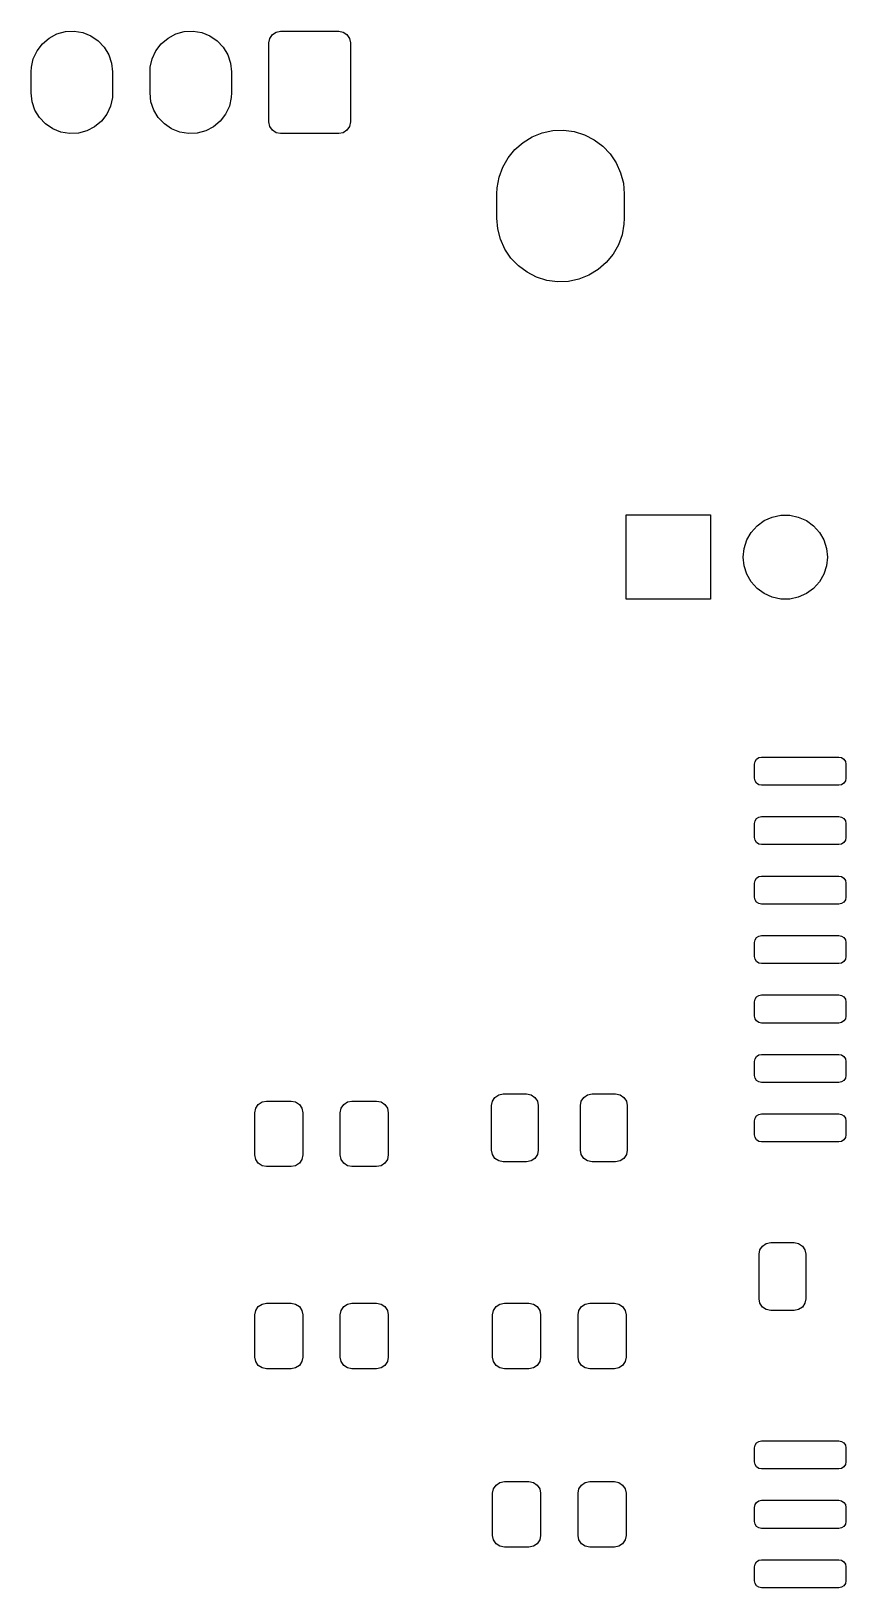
# Model space of a CAD drawing. Extents: x 57 to 241, y -129 to -56.
# Drawn here: x 148.99 to 166.39, y -93.14 to -59.88 of the extents above; entities that cross this region are included whole.
import ezdxf

# ---------------------------------------------------------------- set-up
doc = ezdxf.new("R2010")
doc.units = 0
doc.layers.add('BLACK', color=7, linetype='CONTINUOUS')

msp = doc.modelspace()

# ---------------------------------------------------------------- linework, layer by layer
at = {"layer": 'BLACK', "linetype": 'CONTINUOUS'}
for p, q in [((149.116, -60.3043), (149.23, -60.155)), ((149.23, -60.155), (149.374, -60.0337)), ((149.374, -60.0337), (149.54, -59.9461)), ((149.54, -59.9461), (149.721, -59.8962)), ((149.721, -59.8962), (149.909, -59.8864)), ((149.909, -59.8864), (150.094, -59.917)), ((150.094, -59.917), (150.268, -59.9868)), ((150.268, -59.9868), (150.424, -60.0925)), ((150.424, -60.0925), (150.553, -60.229)), ((151.656, -60.3043), (151.77, -60.155)), ((151.77, -60.155), (151.914, -60.0337)), ((151.914, -60.0337), (152.08, -59.9461)), ((152.08, -59.9461), (152.261, -59.8962)), ((152.261, -59.8962), (152.449, -59.8864)), ((152.449, -59.8864), (152.634, -59.917)), ((152.634, -59.917), (152.808, -59.9868)), ((152.808, -59.9868), (152.964, -60.0925)), ((152.964, -60.0925), (153.093, -60.229)), ((154.07, -60.135), (154.089, -60.0393)), ((154.07, -61.825), (154.07, -60.135)), ((154.089, -60.0393), (154.143, -59.9582)), ((154.143, -59.9582), (154.224, -59.904)), ((154.224, -59.904), (154.32, -59.885)), ((154.32, -59.885), (155.56, -59.885)), ((155.56, -59.885), (155.656, -59.904)), ((155.656, -59.904), (155.737, -59.9582)), ((155.737, -59.9582), (155.791, -60.0393)), ((155.791, -60.0393), (155.81, -60.135)), ((155.81, -60.135), (155.81, -61.825)), ((148.995, -60.658), (149.036, -60.4746)), ((149.036, -60.4746), (149.116, -60.3043)), ((150.553, -60.229), (150.65, -60.3901)), ((150.65, -60.3901), (150.71, -60.5682)), ((151.535, -60.658), (151.576, -60.4746)), ((151.576, -60.4746), (151.656, -60.3043)), ((153.093, -60.229), (153.19, -60.3901)), ((153.19, -60.3901), (153.25, -60.5682)), ((148.99, -60.755), (148.995, -60.658)), ((148.99, -61.205), (148.99, -60.755)), ((150.71, -60.5682), (150.73, -60.755)), ((150.73, -60.755), (150.73, -61.205)), ((151.53, -60.755), (151.535, -60.658)), ((151.53, -61.205), (151.53, -60.755)), ((153.25, -60.5682), (153.27, -60.755)), ((153.27, -60.755), (153.27, -61.205)), ((149.01, -61.3918), (148.99, -61.205)), ((149.07, -61.5699), (149.01, -61.3918)), ((150.684, -61.4854), (150.604, -61.6557)), ((150.725, -61.302), (150.684, -61.4854)), ((150.73, -61.205), (150.725, -61.302)), ((151.55, -61.3918), (151.53, -61.205)), ((151.61, -61.5699), (151.55, -61.3918)), ((153.224, -61.4854), (153.144, -61.6557)), ((153.265, -61.302), (153.224, -61.4854)), ((153.27, -61.205), (153.265, -61.302)), ((149.167, -61.731), (149.07, -61.5699)), ((149.296, -61.8675), (149.167, -61.731)), ((150.49, -61.805), (150.346, -61.9263)), ((150.604, -61.6557), (150.49, -61.805)), ((151.707, -61.731), (151.61, -61.5699)), ((151.836, -61.8675), (151.707, -61.731)), ((153.03, -61.805), (152.886, -61.9263)), ((153.144, -61.6557), (153.03, -61.805)), ((154.089, -61.9207), (154.07, -61.825)), ((155.81, -61.825), (155.791, -61.9207)), ((149.452, -61.9732), (149.296, -61.8675)), ((149.626, -62.043), (149.452, -61.9732)), ((149.811, -62.0736), (149.626, -62.043)), ((149.999, -62.0638), (149.811, -62.0736)), ((150.18, -62.0139), (149.999, -62.0638)), ((150.346, -61.9263), (150.18, -62.0139)), ((151.992, -61.9732), (151.836, -61.8675)), ((152.166, -62.043), (151.992, -61.9732)), ((152.351, -62.0736), (152.166, -62.043)), ((152.539, -62.0638), (152.351, -62.0736)), ((152.72, -62.0139), (152.539, -62.0638)), ((152.886, -61.9263), (152.72, -62.0139)), ((154.143, -62.0018), (154.089, -61.9207)), ((154.224, -62.056), (154.143, -62.0018)), ((154.32, -62.075), (154.224, -62.056)), ((155.56, -62.075), (154.32, -62.075)), ((155.656, -62.056), (155.56, -62.075)), ((155.737, -62.0018), (155.656, -62.056)), ((155.791, -61.9207), (155.737, -62.0018)), ((159.499, -62.2611), (159.695, -62.1418)), ((159.695, -62.1418), (159.909, -62.0574)), ((159.909, -62.0574), (160.134, -62.0101)), ((160.134, -62.0101), (160.364, -62.0015)), ((160.364, -62.0015), (160.592, -62.0317)), ((160.592, -62.0317), (160.812, -62.0999)), ((160.812, -62.0999), (161.017, -62.2041)), ((159.179, -62.5897), (159.325, -62.4119)), ((159.325, -62.4119), (159.499, -62.2611)), ((161.017, -62.2041), (161.201, -62.3414)), ((161.201, -62.3414), (161.36, -62.5078)), ((161.36, -62.5078), (161.488, -62.6986)), ((158.987, -63.0057), (159.065, -62.7895)), ((159.065, -62.7895), (159.179, -62.5897)), ((161.488, -62.6986), (161.583, -62.9083)), ((158.946, -63.232), (158.987, -63.0057)), ((161.583, -62.9083), (161.641, -63.1309)), ((161.641, -63.1309), (161.66, -63.36)), ((158.94, -63.36), (158.946, -63.232)), ((158.94, -63.88), (158.94, -63.36)), ((161.66, -63.36), (161.66, -63.88)), ((158.959, -64.1091), (158.94, -63.88)), ((159.017, -64.3317), (158.959, -64.1091)), ((161.654, -64.008), (161.613, -64.2343)), ((161.66, -63.88), (161.654, -64.008)), ((159.112, -64.5414), (159.017, -64.3317)), ((161.535, -64.4505), (161.421, -64.6503)), ((161.613, -64.2343), (161.535, -64.4505)), ((159.24, -64.7322), (159.112, -64.5414)), ((159.399, -64.8986), (159.24, -64.7322)), ((161.275, -64.8281), (161.101, -64.9789)), ((161.421, -64.6503), (161.275, -64.8281)), ((159.583, -65.0359), (159.399, -64.8986)), ((159.788, -65.1401), (159.583, -65.0359)), ((160.008, -65.2083), (159.788, -65.1401)), ((160.905, -65.0982), (160.691, -65.1826)), ((161.101, -64.9789), (160.905, -65.0982)), ((160.236, -65.2385), (160.008, -65.2083)), ((160.466, -65.2299), (160.236, -65.2385)), ((160.691, -65.1826), (160.466, -65.2299)), ((161.7, -72.02), (161.7, -70.22)), ((161.7, -70.22), (163.5, -70.22)), ((163.5, -70.22), (163.5, -72.02)), ((164.372, -70.591), (164.498, -70.4512)), ((164.498, -70.4512), (164.65, -70.3406)), ((164.65, -70.3406), (164.822, -70.264)), ((164.822, -70.264), (165.006, -70.2249)), ((165.006, -70.2249), (165.194, -70.2249)), ((165.194, -70.2249), (165.378, -70.264)), ((165.378, -70.264), (165.55, -70.3406)), ((165.55, -70.3406), (165.702, -70.4512)), ((165.702, -70.4512), (165.828, -70.591)), ((164.22, -70.9329), (164.278, -70.7539)), ((164.278, -70.7539), (164.372, -70.591)), ((165.828, -70.591), (165.922, -70.7539)), ((165.922, -70.7539), (165.98, -70.9329)), ((164.2, -71.12), (164.22, -70.9329)), ((164.22, -71.3071), (164.2, -71.12)), ((165.98, -70.9329), (166, -71.12)), ((166, -71.12), (165.98, -71.3071)), ((164.278, -71.4861), (164.22, -71.3071)), ((164.372, -71.649), (164.278, -71.4861)), ((165.922, -71.4861), (165.828, -71.649)), ((165.98, -71.3071), (165.922, -71.4861)), ((164.498, -71.7888), (164.372, -71.649)), ((164.65, -71.8994), (164.498, -71.7888)), ((165.702, -71.7888), (165.55, -71.8994)), ((165.828, -71.649), (165.702, -71.7888)), ((163.5, -72.02), (161.7, -72.02)), ((164.822, -71.976), (164.65, -71.8994)), ((165.006, -72.0151), (164.822, -71.976)), ((165.194, -72.0151), (165.006, -72.0151)), ((165.378, -71.976), (165.194, -72.0151)), ((165.55, -71.8994), (165.378, -71.976)), ((164.455, -75.4846), (164.488, -75.4359)), ((164.488, -75.4359), (164.537, -75.4034)), ((164.537, -75.4034), (164.594, -75.392)), ((164.594, -75.392), (166.244, -75.392)), ((166.244, -75.392), (166.301, -75.4034)), ((166.301, -75.4034), (166.35, -75.4359)), ((166.35, -75.4359), (166.383, -75.4846)), ((164.444, -75.542), (164.455, -75.4846)), ((164.444, -75.842), (164.444, -75.542)), ((166.383, -75.4846), (166.394, -75.542)), ((166.394, -75.542), (166.394, -75.842)), ((164.455, -75.8994), (164.444, -75.842)), ((164.488, -75.9481), (164.455, -75.8994)), ((164.537, -75.9806), (164.488, -75.9481)), ((164.594, -75.992), (164.537, -75.9806)), ((166.244, -75.992), (164.594, -75.992)), ((166.301, -75.9806), (166.244, -75.992)), ((166.35, -75.9481), (166.301, -75.9806)), ((166.383, -75.8994), (166.35, -75.9481)), ((166.394, -75.842), (166.383, -75.8994)), ((164.444, -76.812), (164.455, -76.7546)), ((164.444, -77.112), (164.444, -76.812)), ((164.455, -76.7546), (164.488, -76.7059)), ((164.488, -76.7059), (164.537, -76.6734)), ((164.537, -76.6734), (164.594, -76.662)), ((164.594, -76.662), (166.244, -76.662)), ((166.244, -76.662), (166.301, -76.6734)), ((166.301, -76.6734), (166.35, -76.7059)), ((166.35, -76.7059), (166.383, -76.7546)), ((166.383, -76.7546), (166.394, -76.812)), ((166.394, -76.812), (166.394, -77.112)), ((164.455, -77.1694), (164.444, -77.112)), ((166.394, -77.112), (166.383, -77.1694)), ((164.488, -77.2181), (164.455, -77.1694)), ((164.537, -77.2506), (164.488, -77.2181)), ((164.594, -77.262), (164.537, -77.2506)), ((166.244, -77.262), (164.594, -77.262)), ((166.301, -77.2506), (166.244, -77.262)), ((166.35, -77.2181), (166.301, -77.2506)), ((166.383, -77.1694), (166.35, -77.2181)), ((164.444, -78.082), (164.455, -78.0246)), ((164.444, -78.382), (164.444, -78.082)), ((164.455, -78.0246), (164.488, -77.9759)), ((164.488, -77.9759), (164.537, -77.9434)), ((164.537, -77.9434), (164.594, -77.932)), ((164.594, -77.932), (166.244, -77.932)), ((166.244, -77.932), (166.301, -77.9434)), ((166.301, -77.9434), (166.35, -77.9759)), ((166.35, -77.9759), (166.383, -78.0246)), ((166.383, -78.0246), (166.394, -78.082)), ((166.394, -78.082), (166.394, -78.382)), ((164.455, -78.4394), (164.444, -78.382)), ((164.488, -78.4881), (164.455, -78.4394)), ((166.383, -78.4394), (166.35, -78.4881)), ((166.394, -78.382), (166.383, -78.4394)), ((164.537, -78.5206), (164.488, -78.4881)), ((164.594, -78.532), (164.537, -78.5206)), ((166.244, -78.532), (164.594, -78.532)), ((166.301, -78.5206), (166.244, -78.532)), ((166.35, -78.4881), (166.301, -78.5206)), ((164.444, -79.352), (164.455, -79.2946)), ((164.444, -79.652), (164.444, -79.352)), ((164.455, -79.2946), (164.488, -79.2459)), ((164.488, -79.2459), (164.537, -79.2134)), ((164.537, -79.2134), (164.594, -79.202)), ((164.594, -79.202), (166.244, -79.202)), ((166.244, -79.202), (166.301, -79.2134)), ((166.301, -79.2134), (166.35, -79.2459)), ((166.35, -79.2459), (166.383, -79.2946)), ((166.383, -79.2946), (166.394, -79.352)), ((166.394, -79.352), (166.394, -79.652)), ((164.455, -79.7094), (164.444, -79.652)), ((164.488, -79.7581), (164.455, -79.7094)), ((164.537, -79.7906), (164.488, -79.7581)), ((164.594, -79.802), (164.537, -79.7906)), ((166.244, -79.802), (164.594, -79.802)), ((166.301, -79.7906), (166.244, -79.802)), ((166.35, -79.7581), (166.301, -79.7906)), ((166.383, -79.7094), (166.35, -79.7581)), ((166.394, -79.652), (166.383, -79.7094)), ((164.444, -80.622), (164.455, -80.5646)), ((164.444, -80.922), (164.444, -80.622)), ((164.455, -80.5646), (164.488, -80.5159)), ((164.488, -80.5159), (164.537, -80.4834)), ((164.537, -80.4834), (164.594, -80.472)), ((164.594, -80.472), (166.244, -80.472)), ((166.244, -80.472), (166.301, -80.4834)), ((166.301, -80.4834), (166.35, -80.5159)), ((166.35, -80.5159), (166.383, -80.5646)), ((166.383, -80.5646), (166.394, -80.622)), ((166.394, -80.622), (166.394, -80.922)), ((164.455, -80.9794), (164.444, -80.922)), ((164.488, -81.0281), (164.455, -80.9794)), ((164.537, -81.0606), (164.488, -81.0281)), ((164.594, -81.072), (164.537, -81.0606)), ((166.244, -81.072), (164.594, -81.072)), ((166.301, -81.0606), (166.244, -81.072)), ((166.35, -81.0281), (166.301, -81.0606)), ((166.383, -80.9794), (166.35, -81.0281)), ((166.394, -80.922), (166.383, -80.9794)), ((164.455, -81.8346), (164.488, -81.7859)), ((164.488, -81.7859), (164.537, -81.7534)), ((164.537, -81.7534), (164.594, -81.742)), ((164.594, -81.742), (166.244, -81.742)), ((166.244, -81.742), (166.301, -81.7534)), ((166.301, -81.7534), (166.35, -81.7859)), ((166.35, -81.7859), (166.383, -81.8346)), ((164.444, -81.892), (164.455, -81.8346)), ((164.444, -82.192), (164.444, -81.892)), ((166.383, -81.8346), (166.394, -81.892)), ((166.394, -81.892), (166.394, -82.192)), ((164.455, -82.2494), (164.444, -82.192)), ((164.488, -82.2981), (164.455, -82.2494)), ((164.537, -82.3306), (164.488, -82.2981)), ((164.594, -82.342), (164.537, -82.3306)), ((166.244, -82.342), (164.594, -82.342)), ((166.301, -82.3306), (166.244, -82.342)), ((166.35, -82.2981), (166.301, -82.3306)), ((166.383, -82.2494), (166.35, -82.2981)), ((166.394, -82.192), (166.383, -82.2494)), ((153.842, -82.8122), (153.923, -82.758)), ((153.923, -82.758), (154.019, -82.739)), ((154.019, -82.739), (154.544, -82.739)), ((154.544, -82.739), (154.64, -82.758)), ((154.64, -82.758), (154.721, -82.8122)), ((155.667, -82.8122), (155.748, -82.758)), ((155.748, -82.758), (155.844, -82.739)), ((155.844, -82.739), (156.369, -82.739)), ((156.369, -82.739), (156.465, -82.758)), ((156.465, -82.758), (156.546, -82.8122)), ((158.824, -82.837), (158.843, -82.7413)), ((158.843, -82.7413), (158.897, -82.6602)), ((158.897, -82.6602), (158.978, -82.606)), ((158.978, -82.606), (159.074, -82.587)), ((159.074, -82.587), (159.574, -82.587)), ((159.574, -82.587), (159.67, -82.606)), ((159.67, -82.606), (159.751, -82.6602)), ((159.751, -82.6602), (159.805, -82.7413)), ((159.805, -82.7413), (159.824, -82.837)), ((160.724, -82.837), (160.743, -82.7413)), ((160.743, -82.7413), (160.797, -82.6602)), ((160.797, -82.6602), (160.878, -82.606)), ((160.878, -82.606), (160.974, -82.587)), ((160.974, -82.587), (161.474, -82.587)), ((161.474, -82.587), (161.57, -82.606)), ((161.57, -82.606), (161.651, -82.6602)), ((161.651, -82.6602), (161.705, -82.7413)), ((161.705, -82.7413), (161.724, -82.837)), ((153.769, -82.989), (153.788, -82.8933)), ((153.769, -83.889), (153.769, -82.989)), ((153.788, -82.8933), (153.842, -82.8122)), ((154.721, -82.8122), (154.775, -82.8933)), ((154.775, -82.8933), (154.794, -82.989)), ((154.794, -82.989), (154.794, -83.889)), ((155.594, -82.989), (155.613, -82.8933)), ((155.594, -83.889), (155.594, -82.989)), ((155.613, -82.8933), (155.667, -82.8122)), ((156.546, -82.8122), (156.6, -82.8933)), ((156.6, -82.8933), (156.619, -82.989)), ((156.619, -82.989), (156.619, -83.889)), ((158.824, -83.787), (158.824, -82.837)), ((159.824, -82.837), (159.824, -83.787)), ((160.724, -83.787), (160.724, -82.837)), ((161.724, -82.837), (161.724, -83.787)), ((164.444, -83.162), (164.455, -83.1046)), ((164.455, -83.1046), (164.488, -83.0559)), ((164.488, -83.0559), (164.537, -83.0234)), ((164.537, -83.0234), (164.594, -83.012)), ((164.594, -83.012), (166.244, -83.012)), ((166.244, -83.012), (166.301, -83.0234)), ((166.301, -83.0234), (166.35, -83.0559)), ((166.35, -83.0559), (166.383, -83.1046)), ((166.383, -83.1046), (166.394, -83.162)), ((164.444, -83.462), (164.444, -83.162)), ((164.455, -83.5194), (164.444, -83.462)), ((166.394, -83.462), (166.383, -83.5194)), ((166.394, -83.162), (166.394, -83.462)), ((158.843, -83.8827), (158.824, -83.787)), ((159.824, -83.787), (159.805, -83.8827)), ((160.743, -83.8827), (160.724, -83.787)), ((161.724, -83.787), (161.705, -83.8827)), ((164.488, -83.5681), (164.455, -83.5194)), ((164.537, -83.6006), (164.488, -83.5681)), ((164.594, -83.612), (164.537, -83.6006)), ((166.244, -83.612), (164.594, -83.612)), ((166.301, -83.6006), (166.244, -83.612)), ((166.35, -83.5681), (166.301, -83.6006)), ((166.383, -83.5194), (166.35, -83.5681)), ((153.788, -83.9847), (153.769, -83.889)), ((153.842, -84.0658), (153.788, -83.9847)), ((153.923, -84.12), (153.842, -84.0658)), ((154.019, -84.139), (153.923, -84.12)), ((154.64, -84.12), (154.544, -84.139)), ((154.721, -84.0658), (154.64, -84.12)), ((154.775, -83.9847), (154.721, -84.0658)), ((154.794, -83.889), (154.775, -83.9847)), ((155.613, -83.9847), (155.594, -83.889)), ((155.667, -84.0658), (155.613, -83.9847)), ((155.748, -84.12), (155.667, -84.0658)), ((155.844, -84.139), (155.748, -84.12)), ((156.465, -84.12), (156.369, -84.139)), ((156.546, -84.0658), (156.465, -84.12)), ((156.6, -83.9847), (156.546, -84.0658)), ((156.619, -83.889), (156.6, -83.9847)), ((158.897, -83.9638), (158.843, -83.8827)), ((158.978, -84.018), (158.897, -83.9638)), ((159.074, -84.037), (158.978, -84.018)), ((159.574, -84.037), (159.074, -84.037)), ((159.67, -84.018), (159.574, -84.037)), ((159.751, -83.9638), (159.67, -84.018)), ((159.805, -83.8827), (159.751, -83.9638)), ((160.797, -83.9638), (160.743, -83.8827)), ((160.878, -84.018), (160.797, -83.9638)), ((160.974, -84.037), (160.878, -84.018)), ((161.474, -84.037), (160.974, -84.037)), ((161.57, -84.018), (161.474, -84.037)), ((161.651, -83.9638), (161.57, -84.018)), ((161.705, -83.8827), (161.651, -83.9638)), ((154.544, -84.139), (154.019, -84.139)), ((156.369, -84.139), (155.844, -84.139)), ((164.612, -85.8352), (164.693, -85.781)), ((164.693, -85.781), (164.789, -85.762)), ((164.789, -85.762), (165.289, -85.762)), ((165.289, -85.762), (165.385, -85.781)), ((165.385, -85.781), (165.466, -85.8352)), ((164.539, -86.012), (164.558, -85.9163)), ((164.539, -86.962), (164.539, -86.012)), ((164.558, -85.9163), (164.612, -85.8352)), ((165.466, -85.8352), (165.52, -85.9163)), ((165.52, -85.9163), (165.539, -86.012)), ((165.539, -86.012), (165.539, -86.962)), ((153.842, -87.1302), (153.923, -87.076)), ((153.923, -87.076), (154.019, -87.057)), ((154.019, -87.057), (154.544, -87.057)), ((154.544, -87.057), (154.64, -87.076)), ((154.64, -87.076), (154.721, -87.1302)), ((155.667, -87.1302), (155.748, -87.076)), ((155.748, -87.076), (155.844, -87.057)), ((155.844, -87.057), (156.369, -87.057)), ((156.369, -87.057), (156.465, -87.076)), ((156.465, -87.076), (156.546, -87.1302)), ((158.922, -87.1302), (159.003, -87.076)), ((159.003, -87.076), (159.099, -87.057)), ((159.099, -87.057), (159.624, -87.057)), ((159.624, -87.057), (159.72, -87.076)), ((159.72, -87.076), (159.801, -87.1302)), ((160.747, -87.1302), (160.828, -87.076)), ((160.828, -87.076), (160.924, -87.057)), ((160.924, -87.057), (161.449, -87.057)), ((161.449, -87.057), (161.545, -87.076)), ((161.545, -87.076), (161.626, -87.1302)), ((164.558, -87.0577), (164.539, -86.962)), ((164.612, -87.1388), (164.558, -87.0577)), ((165.52, -87.0577), (165.466, -87.1388)), ((165.539, -86.962), (165.52, -87.0577)), ((153.769, -87.307), (153.788, -87.2113)), ((153.769, -88.207), (153.769, -87.307)), ((153.788, -87.2113), (153.842, -87.1302)), ((154.721, -87.1302), (154.775, -87.2113)), ((154.775, -87.2113), (154.794, -87.307)), ((154.794, -87.307), (154.794, -88.207)), ((155.594, -87.307), (155.613, -87.2113)), ((155.594, -88.207), (155.594, -87.307)), ((155.613, -87.2113), (155.667, -87.1302)), ((156.546, -87.1302), (156.6, -87.2113)), ((156.6, -87.2113), (156.619, -87.307)), ((156.619, -87.307), (156.619, -88.207)), ((158.849, -87.307), (158.868, -87.2113)), ((158.849, -88.207), (158.849, -87.307)), ((158.868, -87.2113), (158.922, -87.1302)), ((159.801, -87.1302), (159.855, -87.2113)), ((159.855, -87.2113), (159.874, -87.307)), ((159.874, -87.307), (159.874, -88.207)), ((160.674, -87.307), (160.693, -87.2113)), ((160.674, -88.207), (160.674, -87.307)), ((160.693, -87.2113), (160.747, -87.1302)), ((161.626, -87.1302), (161.68, -87.2113)), ((161.68, -87.2113), (161.699, -87.307)), ((161.699, -87.307), (161.699, -88.207)), ((164.693, -87.193), (164.612, -87.1388)), ((164.789, -87.212), (164.693, -87.193)), ((165.289, -87.212), (164.789, -87.212)), ((165.385, -87.193), (165.289, -87.212)), ((165.466, -87.1388), (165.385, -87.193)), ((153.788, -88.3027), (153.769, -88.207)), ((153.842, -88.3838), (153.788, -88.3027)), ((153.923, -88.438), (153.842, -88.3838)), ((154.019, -88.457), (153.923, -88.438)), ((154.64, -88.438), (154.544, -88.457)), ((154.721, -88.3838), (154.64, -88.438)), ((154.775, -88.3027), (154.721, -88.3838)), ((154.794, -88.207), (154.775, -88.3027)), ((155.613, -88.3027), (155.594, -88.207)), ((155.667, -88.3838), (155.613, -88.3027)), ((155.748, -88.438), (155.667, -88.3838)), ((155.844, -88.457), (155.748, -88.438)), ((156.465, -88.438), (156.369, -88.457)), ((156.546, -88.3838), (156.465, -88.438)), ((156.6, -88.3027), (156.546, -88.3838)), ((156.619, -88.207), (156.6, -88.3027)), ((158.868, -88.3027), (158.849, -88.207)), ((158.922, -88.3838), (158.868, -88.3027)), ((159.003, -88.438), (158.922, -88.3838)), ((159.099, -88.457), (159.003, -88.438)), ((159.72, -88.438), (159.624, -88.457)), ((159.801, -88.3838), (159.72, -88.438)), ((159.855, -88.3027), (159.801, -88.3838)), ((159.874, -88.207), (159.855, -88.3027)), ((160.693, -88.3027), (160.674, -88.207)), ((160.747, -88.3838), (160.693, -88.3027)), ((160.828, -88.438), (160.747, -88.3838)), ((160.924, -88.457), (160.828, -88.438)), ((161.545, -88.438), (161.449, -88.457)), ((161.626, -88.3838), (161.545, -88.438)), ((161.68, -88.3027), (161.626, -88.3838)), ((161.699, -88.207), (161.68, -88.3027)), ((154.544, -88.457), (154.019, -88.457)), ((156.369, -88.457), (155.844, -88.457)), ((159.624, -88.457), (159.099, -88.457)), ((161.449, -88.457), (160.924, -88.457)), ((164.444, -90.147), (164.455, -90.0896)), ((164.455, -90.0896), (164.488, -90.0409)), ((164.488, -90.0409), (164.537, -90.0084)), ((164.537, -90.0084), (164.594, -89.997)), ((164.594, -89.997), (166.244, -89.997)), ((166.244, -89.997), (166.301, -90.0084)), ((166.301, -90.0084), (166.35, -90.0409)), ((166.35, -90.0409), (166.383, -90.0896)), ((166.383, -90.0896), (166.394, -90.147)), ((164.444, -90.447), (164.444, -90.147)), ((166.394, -90.147), (166.394, -90.447)), ((164.455, -90.5044), (164.444, -90.447)), ((164.488, -90.5531), (164.455, -90.5044)), ((164.537, -90.5856), (164.488, -90.5531)), ((164.594, -90.597), (164.537, -90.5856)), ((166.244, -90.597), (164.594, -90.597)), ((166.301, -90.5856), (166.244, -90.597)), ((166.35, -90.5531), (166.301, -90.5856)), ((166.383, -90.5044), (166.35, -90.5531)), ((166.394, -90.447), (166.383, -90.5044)), ((158.849, -91.117), (158.868, -91.0213)), ((158.868, -91.0213), (158.922, -90.9402)), ((158.922, -90.9402), (159.003, -90.886)), ((159.003, -90.886), (159.099, -90.867)), ((159.099, -90.867), (159.624, -90.867)), ((159.624, -90.867), (159.72, -90.886)), ((159.72, -90.886), (159.801, -90.9402)), ((159.801, -90.9402), (159.855, -91.0213)), ((159.855, -91.0213), (159.874, -91.117)), ((160.674, -91.117), (160.693, -91.0213)), ((160.693, -91.0213), (160.747, -90.9402)), ((160.747, -90.9402), (160.828, -90.886)), ((160.828, -90.886), (160.924, -90.867)), ((160.924, -90.867), (161.449, -90.867)), ((161.449, -90.867), (161.545, -90.886)), ((161.545, -90.886), (161.626, -90.9402)), ((161.626, -90.9402), (161.68, -91.0213)), ((161.68, -91.0213), (161.699, -91.117)), ((158.849, -92.017), (158.849, -91.117)), ((159.874, -91.117), (159.874, -92.017)), ((160.674, -92.017), (160.674, -91.117)), ((161.699, -91.117), (161.699, -92.017)), ((164.444, -91.417), (164.455, -91.3596)), ((164.444, -91.717), (164.444, -91.417)), ((164.455, -91.3596), (164.488, -91.3109)), ((164.488, -91.3109), (164.537, -91.2784)), ((164.537, -91.2784), (164.594, -91.267)), ((164.594, -91.267), (166.244, -91.267)), ((166.244, -91.267), (166.301, -91.2784)), ((166.301, -91.2784), (166.35, -91.3109)), ((166.35, -91.3109), (166.383, -91.3596)), ((166.383, -91.3596), (166.394, -91.417)), ((166.394, -91.417), (166.394, -91.717)), ((164.455, -91.7744), (164.444, -91.717)), ((164.488, -91.8231), (164.455, -91.7744)), ((166.383, -91.7744), (166.35, -91.8231)), ((166.394, -91.717), (166.383, -91.7744)), ((158.868, -92.1127), (158.849, -92.017)), ((159.874, -92.017), (159.855, -92.1127)), ((160.693, -92.1127), (160.674, -92.017)), ((161.699, -92.017), (161.68, -92.1127)), ((164.537, -91.8556), (164.488, -91.8231)), ((164.594, -91.867), (164.537, -91.8556)), ((166.244, -91.867), (164.594, -91.867)), ((166.301, -91.8556), (166.244, -91.867)), ((166.35, -91.8231), (166.301, -91.8556)), ((158.922, -92.1938), (158.868, -92.1127)), ((159.003, -92.248), (158.922, -92.1938)), ((159.099, -92.267), (159.003, -92.248)), ((159.624, -92.267), (159.099, -92.267)), ((159.72, -92.248), (159.624, -92.267)), ((159.801, -92.1938), (159.72, -92.248)), ((159.855, -92.1127), (159.801, -92.1938)), ((160.747, -92.1938), (160.693, -92.1127)), ((160.828, -92.248), (160.747, -92.1938)), ((160.924, -92.267), (160.828, -92.248)), ((161.449, -92.267), (160.924, -92.267)), ((161.545, -92.248), (161.449, -92.267)), ((161.626, -92.1938), (161.545, -92.248)), ((161.68, -92.1127), (161.626, -92.1938)), ((164.444, -92.687), (164.455, -92.6296)), ((164.444, -92.987), (164.444, -92.687)), ((164.455, -92.6296), (164.488, -92.5809)), ((164.488, -92.5809), (164.537, -92.5484)), ((164.537, -92.5484), (164.594, -92.537)), ((164.594, -92.537), (166.244, -92.537)), ((166.244, -92.537), (166.301, -92.5484)), ((166.301, -92.5484), (166.35, -92.5809)), ((166.35, -92.5809), (166.383, -92.6296)), ((166.383, -92.6296), (166.394, -92.687)), ((166.394, -92.687), (166.394, -92.987)), ((164.455, -93.0444), (164.444, -92.987)), ((164.488, -93.0931), (164.455, -93.0444)), ((164.537, -93.1256), (164.488, -93.0931)), ((166.35, -93.0931), (166.301, -93.1256)), ((166.383, -93.0444), (166.35, -93.0931)), ((166.394, -92.987), (166.383, -93.0444)), ((164.594, -93.137), (164.537, -93.1256)), ((166.244, -93.137), (164.594, -93.137)), ((166.301, -93.1256), (166.244, -93.137))]:
    msp.add_line(p, q, dxfattribs=at)

doc.saveas('drawing.dxf')
